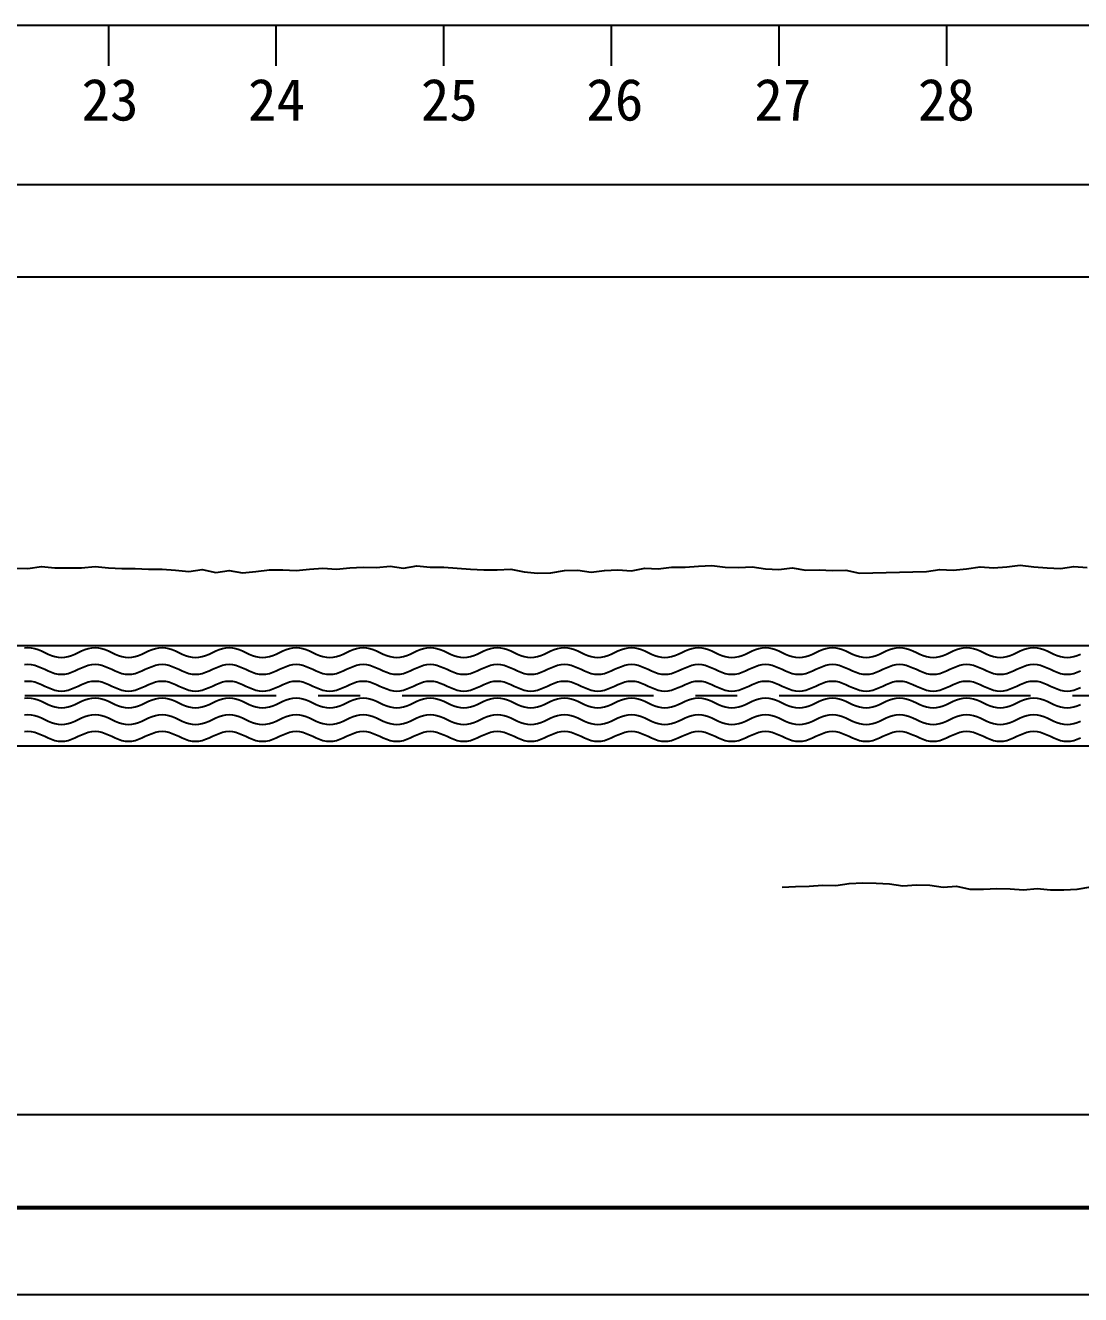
# Model space of a CAD drawing. Header units: millimetres. Extents: x -37 to 615, y -7153 to 23.
# Drawn here: x 308.8 to 371.8, y -6051.3 to -5975.6 of the extents above; entities that cross this region are included whole.
import ezdxf

# ---------------------------------------------------------------- set-up
doc = ezdxf.new("R2010")
doc.units = ezdxf.units.MM
doc.linetypes.add('CENTER2', pattern=[1.125, 0.75, -0.125, 0.125, -0.125])
doc.styles.get("Standard").update_dxf_attribs({"font": ''})
doc.styles.get('Standard').set_extended_font_data('SimSun')

# ---------------------------------------------------------------- blocks, each defined once
blk = doc.blocks.new('chi')
at = {"color": 0}
for p, q in [((1187.4087, -3078.7998), (1147.4087, -3078.7998)), ((1170.4087, -3079.0412), (1170.4087, -3078.7998)), ((1171.4087, -3079.0412), (1171.4087, -3078.7998)), ((1172.4087, -3079.0412), (1172.4087, -3078.7998)), ((1173.4087, -3079.0412), (1173.4087, -3078.7998)), ((1174.4087, -3079.0412), (1174.4087, -3078.7998)), ((1175.4087, -3079.0412), (1175.4087, -3078.7998))]:
    blk.add_line(p, q, dxfattribs=at)
for s, p in [('23', (1170.2468, -3079.3678)), ('24', (1171.2397, -3079.3678)), ('25', (1172.2714, -3079.3678)), ('26', (1173.2582, -3079.3678)), ('27', (1174.2613, -3079.3678)), ('28', (1175.2364, -3079.3678))]:
    blk.add_text(s, height=0.25).set_placement(p)

msp = doc.modelspace()

# ---------------------------------------------------------------- linework, layer by layer
at = {"color": 0}
for p, q in [((83.815, -5985.074), (483.815, -5985.074)), ((83.815, -6012.574), (483.815, -6012.574)), ((83.815, -6018.574), (483.815, -6018.574)), ((83.815, -6040.574), (483.815, -6040.574)), ((83.815, -6046.074), (483.815, -6046.074)), ((83.815, -6046.19), (483.815, -6046.19)), ((83.815, -6051.324), (483.815, -6051.324))]:
    msp.add_line(p, q, dxfattribs=at)
msp.add_line((83.815, -5990.574), (483.815, -5990.574))
at = {"color": 1, "linetype": 'CENTER2', "ltscale": 20}
msp.add_line((83.815, -6015.574), (483.815, -6015.574), dxfattribs=at)
at = {"color": 7}
for points in [[(308.2, -6007.967), (309, -6007.994), (309.8, -6007.863), (310.6, -6007.95), (311.4, -6007.951), (312.2, -6007.952), (313, -6007.864), (313.8, -6007.945), (314.6, -6007.992), (315.4, -6007.987), (316.2, -6008.03), (317, -6008.03), (317.8, -6008.08), (318.6, -6008.164), (319.4, -6008.035), (320.2, -6008.223), (321, -6008.109), (321.8, -6008.242), (322.6, -6008.173), (323.4, -6008.06), (324.2, -6008.066), (325, -6008.102), (325.8, -6008.025), (326.6, -6007.972), (327.4, -6008.03), (328.2, -6007.94), (329, -6007.907), (329.8, -6007.917), (330.6, -6007.844), (331.4, -6007.965), (332.2, -6007.82), (333, -6007.904), (333.8, -6007.898), (334.6, -6007.966), (335.4, -6008.027), (336.2, -6008.061), (337, -6008.061), (337.8, -6008.022), (338.6, -6008.187), (339.4, -6008.257), (340.2, -6008.25), (341, -6008.103), (341.8, -6008.076), (342.6, -6008.211), (343.4, -6008.108), (344.2, -6008.06), (345, -6008.117), (345.8, -6007.956), (346.6, -6008.002), (347.4, -6007.903), (348.2, -6007.912), (349, -6007.842), (349.8, -6007.8), (350.6, -6007.902), (351.4, -6007.931), (352.2, -6007.883), (353, -6008.008), (353.8, -6008.039), (354.6, -6007.949), (355.4, -6008.083), (356.2, -6008.063), (357, -6008.109), (357.8, -6008.08), (358.6, -6008.254), (359.4, -6008.244), (360.2, -6008.229), (361, -6008.198), (361.8, -6008.181), (362.6, -6008.156), (363.4, -6008.045), (364.2, -6008.08), (365, -6008.006), (365.8, -6007.885), (366.6, -6007.952), (367.4, -6007.882), (368.2, -6007.79), (369, -6007.894), (369.8, -6007.945), (370.6, -6007.992), (371.4, -6007.875), (372.2, -6007.92)], [(308.8, -6012.715), (309, -6012.7), (309.2, -6012.715), (309.4, -6012.757), (309.6, -6012.824), (309.8, -6012.907), (310, -6013), (310.2, -6013.093), (310.4, -6013.176), (310.6, -6013.243), (310.8, -6013.285), (311, -6013.3), (311.2, -6013.285), (311.4, -6013.243), (311.6, -6013.176), (311.8, -6013.093), (312, -6013), (312.2, -6012.907), (312.4, -6012.824), (312.6, -6012.757), (312.8, -6012.715), (313, -6012.7), (313.2, -6012.715), (313.4, -6012.757), (313.6, -6012.824), (313.8, -6012.907), (314, -6013), (314.2, -6013.093), (314.4, -6013.176), (314.6, -6013.243), (314.8, -6013.285), (315, -6013.3), (315.2, -6013.285), (315.4, -6013.243), (315.6, -6013.176), (315.8, -6013.093), (316, -6013), (316.2, -6012.907), (316.4, -6012.824), (316.6, -6012.757), (316.8, -6012.715), (317, -6012.7), (317.2, -6012.715), (317.4, -6012.757), (317.6, -6012.824), (317.8, -6012.907), (318, -6013), (318.2, -6013.093), (318.4, -6013.176), (318.6, -6013.243), (318.8, -6013.285), (319, -6013.3), (319.2, -6013.285), (319.4, -6013.243), (319.6, -6013.176), (319.8, -6013.093), (320, -6013), (320.2, -6012.907), (320.4, -6012.824), (320.6, -6012.757), (320.8, -6012.715), (321, -6012.7), (321.2, -6012.715), (321.4, -6012.757), (321.6, -6012.824), (321.8, -6012.907), (322, -6013), (322.2, -6013.093), (322.4, -6013.176), (322.6, -6013.243), (322.8, -6013.285), (323, -6013.3), (323.2, -6013.285), (323.4, -6013.243), (323.6, -6013.176), (323.8, -6013.093), (324, -6013), (324.2, -6012.907), (324.4, -6012.824), (324.6, -6012.757), (324.8, -6012.715), (325, -6012.7), (325.2, -6012.715), (325.4, -6012.757), (325.6, -6012.824), (325.8, -6012.907), (326, -6013), (326.2, -6013.093), (326.4, -6013.176), (326.6, -6013.243), (326.8, -6013.285), (327, -6013.3), (327.2, -6013.285), (327.4, -6013.243), (327.6, -6013.176), (327.8, -6013.093), (328, -6013), (328.2, -6012.907), (328.4, -6012.824), (328.6, -6012.757), (328.8, -6012.715), (329, -6012.7), (329.2, -6012.715), (329.4, -6012.757), (329.6, -6012.824), (329.8, -6012.907), (330, -6013), (330.2, -6013.093), (330.4, -6013.176), (330.6, -6013.243), (330.8, -6013.285), (331, -6013.3), (331.2, -6013.285), (331.4, -6013.243), (331.6, -6013.176), (331.8, -6013.093), (332, -6013), (332.2, -6012.907), (332.4, -6012.824), (332.6, -6012.757), (332.8, -6012.715), (333, -6012.7), (333.2, -6012.715), (333.4, -6012.757), (333.6, -6012.824), (333.8, -6012.907), (334, -6013), (334.2, -6013.093), (334.4, -6013.176), (334.6, -6013.243), (334.8, -6013.285), (335, -6013.3), (335.2, -6013.285), (335.4, -6013.243), (335.6, -6013.176), (335.8, -6013.093), (336, -6013), (336.2, -6012.907), (336.4, -6012.824), (336.6, -6012.757), (336.8, -6012.715), (337, -6012.7), (337.2, -6012.715), (337.4, -6012.757), (337.6, -6012.824), (337.8, -6012.907), (338, -6013), (338.2, -6013.093), (338.4, -6013.176), (338.6, -6013.243), (338.8, -6013.285), (339, -6013.3), (339.2, -6013.285), (339.4, -6013.243), (339.6, -6013.176), (339.8, -6013.093), (340, -6013), (340.2, -6012.907), (340.4, -6012.824), (340.6, -6012.757), (340.8, -6012.715), (341, -6012.7), (341.2, -6012.715), (341.4, -6012.757), (341.6, -6012.824), (341.8, -6012.907), (342, -6013), (342.2, -6013.093), (342.4, -6013.176), (342.6, -6013.243), (342.8, -6013.285), (343, -6013.3), (343.2, -6013.285), (343.4, -6013.243), (343.6, -6013.176), (343.8, -6013.093), (344, -6013), (344.2, -6012.907), (344.4, -6012.824), (344.6, -6012.757), (344.8, -6012.715), (345, -6012.7), (345.2, -6012.715), (345.4, -6012.757), (345.6, -6012.824), (345.8, -6012.907), (346, -6013), (346.2, -6013.093), (346.4, -6013.176), (346.6, -6013.243), (346.8, -6013.285), (347, -6013.3), (347.2, -6013.285), (347.4, -6013.243), (347.6, -6013.176), (347.8, -6013.093), (348, -6013), (348.2, -6012.907), (348.4, -6012.824), (348.6, -6012.757), (348.8, -6012.715), (349, -6012.7), (349.2, -6012.715), (349.4, -6012.757), (349.6, -6012.824), (349.8, -6012.907), (350, -6013), (350.2, -6013.093), (350.4, -6013.176), (350.6, -6013.243), (350.8, -6013.285), (351, -6013.3), (351.2, -6013.285), (351.4, -6013.243), (351.6, -6013.176), (351.8, -6013.093), (352, -6013), (352.2, -6012.907), (352.4, -6012.824), (352.6, -6012.757), (352.8, -6012.715), (353, -6012.7), (353.2, -6012.715), (353.4, -6012.757), (353.6, -6012.824), (353.8, -6012.907), (354, -6013), (354.2, -6013.093), (354.4, -6013.176), (354.6, -6013.243), (354.8, -6013.285), (355, -6013.3), (355.2, -6013.285), (355.4, -6013.243), (355.6, -6013.176), (355.8, -6013.093), (356, -6013), (356.2, -6012.907), (356.4, -6012.824), (356.6, -6012.757), (356.8, -6012.715), (357, -6012.7), (357.2, -6012.715), (357.4, -6012.757), (357.6, -6012.824), (357.8, -6012.907), (358, -6013), (358.2, -6013.093), (358.4, -6013.176), (358.6, -6013.243), (358.8, -6013.285), (359, -6013.3), (359.2, -6013.285), (359.4, -6013.243), (359.6, -6013.176), (359.8, -6013.093), (360, -6013), (360.2, -6012.907), (360.4, -6012.824), (360.6, -6012.757), (360.8, -6012.715), (361, -6012.7), (361.2, -6012.715), (361.4, -6012.757), (361.6, -6012.824), (361.8, -6012.907), (362, -6013), (362.2, -6013.093), (362.4, -6013.176), (362.6, -6013.243), (362.8, -6013.285), (363, -6013.3), (363.2, -6013.285), (363.4, -6013.243), (363.6, -6013.176), (363.8, -6013.093), (364, -6013), (364.2, -6012.907), (364.4, -6012.824), (364.6, -6012.757), (364.8, -6012.715), (365, -6012.7), (365.2, -6012.715), (365.4, -6012.757), (365.6, -6012.824), (365.8, -6012.907), (366, -6013), (366.2, -6013.093), (366.4, -6013.176), (366.6, -6013.243), (366.8, -6013.285), (367, -6013.3), (367.2, -6013.285), (367.4, -6013.243), (367.6, -6013.176), (367.8, -6013.093), (368, -6013), (368.2, -6012.907), (368.4, -6012.824), (368.6, -6012.757), (368.8, -6012.715), (369, -6012.7), (369.2, -6012.715), (369.4, -6012.757), (369.6, -6012.824), (369.8, -6012.907), (370, -6013), (370.2, -6013.093), (370.4, -6013.176), (370.6, -6013.243), (370.8, -6013.285), (371, -6013.3), (371.2, -6013.285), (371.4, -6013.243), (371.6, -6013.176), (371.8, -6013.093)], [(308.8, -6013.715), (309, -6013.7), (309.2, -6013.715), (309.4, -6013.757), (309.6, -6013.824), (309.8, -6013.907), (310, -6014), (310.2, -6014.093), (310.4, -6014.176), (310.6, -6014.243), (310.8, -6014.285), (311, -6014.3), (311.2, -6014.285), (311.4, -6014.243), (311.6, -6014.176), (311.8, -6014.093), (312, -6014), (312.2, -6013.907), (312.4, -6013.824), (312.6, -6013.757), (312.8, -6013.715), (313, -6013.7), (313.2, -6013.715), (313.4, -6013.757), (313.6, -6013.824), (313.8, -6013.907), (314, -6014), (314.2, -6014.093), (314.4, -6014.176), (314.6, -6014.243), (314.8, -6014.285), (315, -6014.3), (315.2, -6014.285), (315.4, -6014.243), (315.6, -6014.176), (315.8, -6014.093), (316, -6014), (316.2, -6013.907), (316.4, -6013.824), (316.6, -6013.757), (316.8, -6013.715), (317, -6013.7), (317.2, -6013.715), (317.4, -6013.757), (317.6, -6013.824), (317.8, -6013.907), (318, -6014), (318.2, -6014.093), (318.4, -6014.176), (318.6, -6014.243), (318.8, -6014.285), (319, -6014.3), (319.2, -6014.285), (319.4, -6014.243), (319.6, -6014.176), (319.8, -6014.093), (320, -6014), (320.2, -6013.907), (320.4, -6013.824), (320.6, -6013.757), (320.8, -6013.715), (321, -6013.7), (321.2, -6013.715), (321.4, -6013.757), (321.6, -6013.824), (321.8, -6013.907), (322, -6014), (322.2, -6014.093), (322.4, -6014.176), (322.6, -6014.243), (322.8, -6014.285), (323, -6014.3), (323.2, -6014.285), (323.4, -6014.243), (323.6, -6014.176), (323.8, -6014.093), (324, -6014), (324.2, -6013.907), (324.4, -6013.824), (324.6, -6013.757), (324.8, -6013.715), (325, -6013.7), (325.2, -6013.715), (325.4, -6013.757), (325.6, -6013.824), (325.8, -6013.907), (326, -6014), (326.2, -6014.093), (326.4, -6014.176), (326.6, -6014.243), (326.8, -6014.285), (327, -6014.3), (327.2, -6014.285), (327.4, -6014.243), (327.6, -6014.176), (327.8, -6014.093), (328, -6014), (328.2, -6013.907), (328.4, -6013.824), (328.6, -6013.757), (328.8, -6013.715), (329, -6013.7), (329.2, -6013.715), (329.4, -6013.757), (329.6, -6013.824), (329.8, -6013.907), (330, -6014), (330.2, -6014.093), (330.4, -6014.176), (330.6, -6014.243), (330.8, -6014.285), (331, -6014.3), (331.2, -6014.285), (331.4, -6014.243), (331.6, -6014.176), (331.8, -6014.093), (332, -6014), (332.2, -6013.907), (332.4, -6013.824), (332.6, -6013.757), (332.8, -6013.715), (333, -6013.7), (333.2, -6013.715), (333.4, -6013.757), (333.6, -6013.824), (333.8, -6013.907), (334, -6014), (334.2, -6014.093), (334.4, -6014.176), (334.6, -6014.243), (334.8, -6014.285), (335, -6014.3), (335.2, -6014.285), (335.4, -6014.243), (335.6, -6014.176), (335.8, -6014.093), (336, -6014), (336.2, -6013.907), (336.4, -6013.824), (336.6, -6013.757), (336.8, -6013.715), (337, -6013.7), (337.2, -6013.715), (337.4, -6013.757), (337.6, -6013.824), (337.8, -6013.907), (338, -6014), (338.2, -6014.093), (338.4, -6014.176), (338.6, -6014.243), (338.8, -6014.285), (339, -6014.3), (339.2, -6014.285), (339.4, -6014.243), (339.6, -6014.176), (339.8, -6014.093), (340, -6014), (340.2, -6013.907), (340.4, -6013.824), (340.6, -6013.757), (340.8, -6013.715), (341, -6013.7), (341.2, -6013.715), (341.4, -6013.757), (341.6, -6013.824), (341.8, -6013.907), (342, -6014), (342.2, -6014.093), (342.4, -6014.176), (342.6, -6014.243), (342.8, -6014.285), (343, -6014.3), (343.2, -6014.285), (343.4, -6014.243), (343.6, -6014.176), (343.8, -6014.093), (344, -6014), (344.2, -6013.907), (344.4, -6013.824), (344.6, -6013.757), (344.8, -6013.715), (345, -6013.7), (345.2, -6013.715), (345.4, -6013.757), (345.6, -6013.824), (345.8, -6013.907), (346, -6014), (346.2, -6014.093), (346.4, -6014.176), (346.6, -6014.243), (346.8, -6014.285), (347, -6014.3), (347.2, -6014.285), (347.4, -6014.243), (347.6, -6014.176), (347.8, -6014.093), (348, -6014), (348.2, -6013.907), (348.4, -6013.824), (348.6, -6013.757), (348.8, -6013.715), (349, -6013.7), (349.2, -6013.715), (349.4, -6013.757), (349.6, -6013.824), (349.8, -6013.907), (350, -6014), (350.2, -6014.093), (350.4, -6014.176), (350.6, -6014.243), (350.8, -6014.285), (351, -6014.3), (351.2, -6014.285), (351.4, -6014.243), (351.6, -6014.176), (351.8, -6014.093), (352, -6014), (352.2, -6013.907), (352.4, -6013.824), (352.6, -6013.757), (352.8, -6013.715), (353, -6013.7), (353.2, -6013.715), (353.4, -6013.757), (353.6, -6013.824), (353.8, -6013.907), (354, -6014), (354.2, -6014.093), (354.4, -6014.176), (354.6, -6014.243), (354.8, -6014.285), (355, -6014.3), (355.2, -6014.285), (355.4, -6014.243), (355.6, -6014.176), (355.8, -6014.093), (356, -6014), (356.2, -6013.907), (356.4, -6013.824), (356.6, -6013.757), (356.8, -6013.715), (357, -6013.7), (357.2, -6013.715), (357.4, -6013.757), (357.6, -6013.824), (357.8, -6013.907), (358, -6014), (358.2, -6014.093), (358.4, -6014.176), (358.6, -6014.243), (358.8, -6014.285), (359, -6014.3), (359.2, -6014.285), (359.4, -6014.243), (359.6, -6014.176), (359.8, -6014.093), (360, -6014), (360.2, -6013.907), (360.4, -6013.824), (360.6, -6013.757), (360.8, -6013.715), (361, -6013.7), (361.2, -6013.715), (361.4, -6013.757), (361.6, -6013.824), (361.8, -6013.907), (362, -6014), (362.2, -6014.093), (362.4, -6014.176), (362.6, -6014.243), (362.8, -6014.285), (363, -6014.3), (363.2, -6014.285), (363.4, -6014.243), (363.6, -6014.176), (363.8, -6014.093), (364, -6014), (364.2, -6013.907), (364.4, -6013.824), (364.6, -6013.757), (364.8, -6013.715), (365, -6013.7), (365.2, -6013.715), (365.4, -6013.757), (365.6, -6013.824), (365.8, -6013.907), (366, -6014), (366.2, -6014.093), (366.4, -6014.176), (366.6, -6014.243), (366.8, -6014.285), (367, -6014.3), (367.2, -6014.285), (367.4, -6014.243), (367.6, -6014.176), (367.8, -6014.093), (368, -6014), (368.2, -6013.907), (368.4, -6013.824), (368.6, -6013.757), (368.8, -6013.715), (369, -6013.7), (369.2, -6013.715), (369.4, -6013.757), (369.6, -6013.824), (369.8, -6013.907), (370, -6014), (370.2, -6014.093), (370.4, -6014.176), (370.6, -6014.243), (370.8, -6014.285), (371, -6014.3), (371.2, -6014.285), (371.4, -6014.243), (371.6, -6014.176), (371.8, -6014.093)], [(308.8, -6014.715), (309, -6014.7), (309.2, -6014.715), (309.4, -6014.757), (309.6, -6014.824), (309.8, -6014.907), (310, -6015), (310.2, -6015.093), (310.4, -6015.176), (310.6, -6015.243), (310.8, -6015.285), (311, -6015.3), (311.2, -6015.285), (311.4, -6015.243), (311.6, -6015.176), (311.8, -6015.093), (312, -6015), (312.2, -6014.907), (312.4, -6014.824), (312.6, -6014.757), (312.8, -6014.715), (313, -6014.7), (313.2, -6014.715), (313.4, -6014.757), (313.6, -6014.824), (313.8, -6014.907), (314, -6015), (314.2, -6015.093), (314.4, -6015.176), (314.6, -6015.243), (314.8, -6015.285), (315, -6015.3), (315.2, -6015.285), (315.4, -6015.243), (315.6, -6015.176), (315.8, -6015.093), (316, -6015), (316.2, -6014.907), (316.4, -6014.824), (316.6, -6014.757), (316.8, -6014.715), (317, -6014.7), (317.2, -6014.715), (317.4, -6014.757), (317.6, -6014.824), (317.8, -6014.907), (318, -6015), (318.2, -6015.093), (318.4, -6015.176), (318.6, -6015.243), (318.8, -6015.285), (319, -6015.3), (319.2, -6015.285), (319.4, -6015.243), (319.6, -6015.176), (319.8, -6015.093), (320, -6015), (320.2, -6014.907), (320.4, -6014.824), (320.6, -6014.757), (320.8, -6014.715), (321, -6014.7), (321.2, -6014.715), (321.4, -6014.757), (321.6, -6014.824), (321.8, -6014.907), (322, -6015), (322.2, -6015.093), (322.4, -6015.176), (322.6, -6015.243), (322.8, -6015.285), (323, -6015.3), (323.2, -6015.285), (323.4, -6015.243), (323.6, -6015.176), (323.8, -6015.093), (324, -6015), (324.2, -6014.907), (324.4, -6014.824), (324.6, -6014.757), (324.8, -6014.715), (325, -6014.7), (325.2, -6014.715), (325.4, -6014.757), (325.6, -6014.824), (325.8, -6014.907), (326, -6015), (326.2, -6015.093), (326.4, -6015.176), (326.6, -6015.243), (326.8, -6015.285), (327, -6015.3), (327.2, -6015.285), (327.4, -6015.243), (327.6, -6015.176), (327.8, -6015.093), (328, -6015), (328.2, -6014.907), (328.4, -6014.824), (328.6, -6014.757), (328.8, -6014.715), (329, -6014.7), (329.2, -6014.715), (329.4, -6014.757), (329.6, -6014.824), (329.8, -6014.907), (330, -6015), (330.2, -6015.093), (330.4, -6015.176), (330.6, -6015.243), (330.8, -6015.285), (331, -6015.3), (331.2, -6015.285), (331.4, -6015.243), (331.6, -6015.176), (331.8, -6015.093), (332, -6015), (332.2, -6014.907), (332.4, -6014.824), (332.6, -6014.757), (332.8, -6014.715), (333, -6014.7), (333.2, -6014.715), (333.4, -6014.757), (333.6, -6014.824), (333.8, -6014.907), (334, -6015), (334.2, -6015.093), (334.4, -6015.176), (334.6, -6015.243), (334.8, -6015.285), (335, -6015.3), (335.2, -6015.285), (335.4, -6015.243), (335.6, -6015.176), (335.8, -6015.093), (336, -6015), (336.2, -6014.907), (336.4, -6014.824), (336.6, -6014.757), (336.8, -6014.715), (337, -6014.7), (337.2, -6014.715), (337.4, -6014.757), (337.6, -6014.824), (337.8, -6014.907), (338, -6015), (338.2, -6015.093), (338.4, -6015.176), (338.6, -6015.243), (338.8, -6015.285), (339, -6015.3), (339.2, -6015.285), (339.4, -6015.243), (339.6, -6015.176), (339.8, -6015.093), (340, -6015), (340.2, -6014.907), (340.4, -6014.824), (340.6, -6014.757), (340.8, -6014.715), (341, -6014.7), (341.2, -6014.715), (341.4, -6014.757), (341.6, -6014.824), (341.8, -6014.907), (342, -6015), (342.2, -6015.093), (342.4, -6015.176), (342.6, -6015.243), (342.8, -6015.285), (343, -6015.3), (343.2, -6015.285), (343.4, -6015.243), (343.6, -6015.176), (343.8, -6015.093), (344, -6015), (344.2, -6014.907), (344.4, -6014.824), (344.6, -6014.757), (344.8, -6014.715), (345, -6014.7), (345.2, -6014.715), (345.4, -6014.757), (345.6, -6014.824), (345.8, -6014.907), (346, -6015), (346.2, -6015.093), (346.4, -6015.176), (346.6, -6015.243), (346.8, -6015.285), (347, -6015.3), (347.2, -6015.285), (347.4, -6015.243), (347.6, -6015.176), (347.8, -6015.093), (348, -6015), (348.2, -6014.907), (348.4, -6014.824), (348.6, -6014.757), (348.8, -6014.715), (349, -6014.7), (349.2, -6014.715), (349.4, -6014.757), (349.6, -6014.824), (349.8, -6014.907), (350, -6015), (350.2, -6015.093), (350.4, -6015.176), (350.6, -6015.243), (350.8, -6015.285), (351, -6015.3), (351.2, -6015.285), (351.4, -6015.243), (351.6, -6015.176), (351.8, -6015.093), (352, -6015), (352.2, -6014.907), (352.4, -6014.824), (352.6, -6014.757), (352.8, -6014.715), (353, -6014.7), (353.2, -6014.715), (353.4, -6014.757), (353.6, -6014.824), (353.8, -6014.907), (354, -6015), (354.2, -6015.093), (354.4, -6015.176), (354.6, -6015.243), (354.8, -6015.285), (355, -6015.3), (355.2, -6015.285), (355.4, -6015.243), (355.6, -6015.176), (355.8, -6015.093), (356, -6015), (356.2, -6014.907), (356.4, -6014.824), (356.6, -6014.757), (356.8, -6014.715), (357, -6014.7), (357.2, -6014.715), (357.4, -6014.757), (357.6, -6014.824), (357.8, -6014.907), (358, -6015), (358.2, -6015.093), (358.4, -6015.176), (358.6, -6015.243), (358.8, -6015.285), (359, -6015.3), (359.2, -6015.285), (359.4, -6015.243), (359.6, -6015.176), (359.8, -6015.093), (360, -6015), (360.2, -6014.907), (360.4, -6014.824), (360.6, -6014.757), (360.8, -6014.715), (361, -6014.7), (361.2, -6014.715), (361.4, -6014.757), (361.6, -6014.824), (361.8, -6014.907), (362, -6015), (362.2, -6015.093), (362.4, -6015.176), (362.6, -6015.243), (362.8, -6015.285), (363, -6015.3), (363.2, -6015.285), (363.4, -6015.243), (363.6, -6015.176), (363.8, -6015.093), (364, -6015), (364.2, -6014.907), (364.4, -6014.824), (364.6, -6014.757), (364.8, -6014.715), (365, -6014.7), (365.2, -6014.715), (365.4, -6014.757), (365.6, -6014.824), (365.8, -6014.907), (366, -6015), (366.2, -6015.093), (366.4, -6015.176), (366.6, -6015.243), (366.8, -6015.285), (367, -6015.3), (367.2, -6015.285), (367.4, -6015.243), (367.6, -6015.176), (367.8, -6015.093), (368, -6015), (368.2, -6014.907), (368.4, -6014.824), (368.6, -6014.757), (368.8, -6014.715), (369, -6014.7), (369.2, -6014.715), (369.4, -6014.757), (369.6, -6014.824), (369.8, -6014.907), (370, -6015), (370.2, -6015.093), (370.4, -6015.176), (370.6, -6015.243), (370.8, -6015.285), (371, -6015.3), (371.2, -6015.285), (371.4, -6015.243), (371.6, -6015.176), (371.8, -6015.093)], [(308.8, -6015.715), (309, -6015.7), (309.2, -6015.715), (309.4, -6015.757), (309.6, -6015.824), (309.8, -6015.907), (310, -6016), (310.2, -6016.093), (310.4, -6016.176), (310.6, -6016.243), (310.8, -6016.285), (311, -6016.3), (311.2, -6016.285), (311.4, -6016.243), (311.6, -6016.176), (311.8, -6016.093), (312, -6016), (312.2, -6015.907), (312.4, -6015.824), (312.6, -6015.757), (312.8, -6015.715), (313, -6015.7), (313.2, -6015.715), (313.4, -6015.757), (313.6, -6015.824), (313.8, -6015.907), (314, -6016), (314.2, -6016.093), (314.4, -6016.176), (314.6, -6016.243), (314.8, -6016.285), (315, -6016.3), (315.2, -6016.285), (315.4, -6016.243), (315.6, -6016.176), (315.8, -6016.093), (316, -6016), (316.2, -6015.907), (316.4, -6015.824), (316.6, -6015.757), (316.8, -6015.715), (317, -6015.7), (317.2, -6015.715), (317.4, -6015.757), (317.6, -6015.824), (317.8, -6015.907), (318, -6016), (318.2, -6016.093), (318.4, -6016.176), (318.6, -6016.243), (318.8, -6016.285), (319, -6016.3), (319.2, -6016.285), (319.4, -6016.243), (319.6, -6016.176), (319.8, -6016.093), (320, -6016), (320.2, -6015.907), (320.4, -6015.824), (320.6, -6015.757), (320.8, -6015.715), (321, -6015.7), (321.2, -6015.715), (321.4, -6015.757), (321.6, -6015.824), (321.8, -6015.907), (322, -6016), (322.2, -6016.093), (322.4, -6016.176), (322.6, -6016.243), (322.8, -6016.285), (323, -6016.3), (323.2, -6016.285), (323.4, -6016.243), (323.6, -6016.176), (323.8, -6016.093), (324, -6016), (324.2, -6015.907), (324.4, -6015.824), (324.6, -6015.757), (324.8, -6015.715), (325, -6015.7), (325.2, -6015.715), (325.4, -6015.757), (325.6, -6015.824), (325.8, -6015.907), (326, -6016), (326.2, -6016.093), (326.4, -6016.176), (326.6, -6016.243), (326.8, -6016.285), (327, -6016.3), (327.2, -6016.285), (327.4, -6016.243), (327.6, -6016.176), (327.8, -6016.093), (328, -6016), (328.2, -6015.907), (328.4, -6015.824), (328.6, -6015.757), (328.8, -6015.715), (329, -6015.7), (329.2, -6015.715), (329.4, -6015.757), (329.6, -6015.824), (329.8, -6015.907), (330, -6016), (330.2, -6016.093), (330.4, -6016.176), (330.6, -6016.243), (330.8, -6016.285), (331, -6016.3), (331.2, -6016.285), (331.4, -6016.243), (331.6, -6016.176), (331.8, -6016.093), (332, -6016), (332.2, -6015.907), (332.4, -6015.824), (332.6, -6015.757), (332.8, -6015.715), (333, -6015.7), (333.2, -6015.715), (333.4, -6015.757), (333.6, -6015.824), (333.8, -6015.907), (334, -6016), (334.2, -6016.093), (334.4, -6016.176), (334.6, -6016.243), (334.8, -6016.285), (335, -6016.3), (335.2, -6016.285), (335.4, -6016.243), (335.6, -6016.176), (335.8, -6016.093), (336, -6016), (336.2, -6015.907), (336.4, -6015.824), (336.6, -6015.757), (336.8, -6015.715), (337, -6015.7), (337.2, -6015.715), (337.4, -6015.757), (337.6, -6015.824), (337.8, -6015.907), (338, -6016), (338.2, -6016.093), (338.4, -6016.176), (338.6, -6016.243), (338.8, -6016.285), (339, -6016.3), (339.2, -6016.285), (339.4, -6016.243), (339.6, -6016.176), (339.8, -6016.093), (340, -6016), (340.2, -6015.907), (340.4, -6015.824), (340.6, -6015.757), (340.8, -6015.715), (341, -6015.7), (341.2, -6015.715), (341.4, -6015.757), (341.6, -6015.824), (341.8, -6015.907), (342, -6016), (342.2, -6016.093), (342.4, -6016.176), (342.6, -6016.243), (342.8, -6016.285), (343, -6016.3), (343.2, -6016.285), (343.4, -6016.243), (343.6, -6016.176), (343.8, -6016.093), (344, -6016), (344.2, -6015.907), (344.4, -6015.824), (344.6, -6015.757), (344.8, -6015.715), (345, -6015.7), (345.2, -6015.715), (345.4, -6015.757), (345.6, -6015.824), (345.8, -6015.907), (346, -6016), (346.2, -6016.093), (346.4, -6016.176), (346.6, -6016.243), (346.8, -6016.285), (347, -6016.3), (347.2, -6016.285), (347.4, -6016.243), (347.6, -6016.176), (347.8, -6016.093), (348, -6016), (348.2, -6015.907), (348.4, -6015.824), (348.6, -6015.757), (348.8, -6015.715), (349, -6015.7), (349.2, -6015.715), (349.4, -6015.757), (349.6, -6015.824), (349.8, -6015.907), (350, -6016), (350.2, -6016.093), (350.4, -6016.176), (350.6, -6016.243), (350.8, -6016.285), (351, -6016.3), (351.2, -6016.285), (351.4, -6016.243), (351.6, -6016.176), (351.8, -6016.093), (352, -6016), (352.2, -6015.907), (352.4, -6015.824), (352.6, -6015.757), (352.8, -6015.715), (353, -6015.7), (353.2, -6015.715), (353.4, -6015.757), (353.6, -6015.824), (353.8, -6015.907), (354, -6016), (354.2, -6016.093), (354.4, -6016.176), (354.6, -6016.243), (354.8, -6016.285), (355, -6016.3), (355.2, -6016.285), (355.4, -6016.243), (355.6, -6016.176), (355.8, -6016.093), (356, -6016), (356.2, -6015.907), (356.4, -6015.824), (356.6, -6015.757), (356.8, -6015.715), (357, -6015.7), (357.2, -6015.715), (357.4, -6015.757), (357.6, -6015.824), (357.8, -6015.907), (358, -6016), (358.2, -6016.093), (358.4, -6016.176), (358.6, -6016.243), (358.8, -6016.285), (359, -6016.3), (359.2, -6016.285), (359.4, -6016.243), (359.6, -6016.176), (359.8, -6016.093), (360, -6016), (360.2, -6015.907), (360.4, -6015.824), (360.6, -6015.757), (360.8, -6015.715), (361, -6015.7), (361.2, -6015.715), (361.4, -6015.757), (361.6, -6015.824), (361.8, -6015.907), (362, -6016), (362.2, -6016.093), (362.4, -6016.176), (362.6, -6016.243), (362.8, -6016.285), (363, -6016.3), (363.2, -6016.285), (363.4, -6016.243), (363.6, -6016.176), (363.8, -6016.093), (364, -6016), (364.2, -6015.907), (364.4, -6015.824), (364.6, -6015.757), (364.8, -6015.715), (365, -6015.7), (365.2, -6015.715), (365.4, -6015.757), (365.6, -6015.824), (365.8, -6015.907), (366, -6016), (366.2, -6016.093), (366.4, -6016.176), (366.6, -6016.243), (366.8, -6016.285), (367, -6016.3), (367.2, -6016.285), (367.4, -6016.243), (367.6, -6016.176), (367.8, -6016.093), (368, -6016), (368.2, -6015.907), (368.4, -6015.824), (368.6, -6015.757), (368.8, -6015.715), (369, -6015.7), (369.2, -6015.715), (369.4, -6015.757), (369.6, -6015.824), (369.8, -6015.907), (370, -6016), (370.2, -6016.093), (370.4, -6016.176), (370.6, -6016.243), (370.8, -6016.285), (371, -6016.3), (371.2, -6016.285), (371.4, -6016.243), (371.6, -6016.176), (371.8, -6016.093)], [(308.8, -6016.715), (309, -6016.7), (309.2, -6016.715), (309.4, -6016.757), (309.6, -6016.824), (309.8, -6016.907), (310, -6017), (310.2, -6017.093), (310.4, -6017.176), (310.6, -6017.243), (310.8, -6017.285), (311, -6017.3), (311.2, -6017.285), (311.4, -6017.243), (311.6, -6017.176), (311.8, -6017.093), (312, -6017), (312.2, -6016.907), (312.4, -6016.824), (312.6, -6016.757), (312.8, -6016.715), (313, -6016.7), (313.2, -6016.715), (313.4, -6016.757), (313.6, -6016.824), (313.8, -6016.907), (314, -6017), (314.2, -6017.093), (314.4, -6017.176), (314.6, -6017.243), (314.8, -6017.285), (315, -6017.3), (315.2, -6017.285), (315.4, -6017.243), (315.6, -6017.176), (315.8, -6017.093), (316, -6017), (316.2, -6016.907), (316.4, -6016.824), (316.6, -6016.757), (316.8, -6016.715), (317, -6016.7), (317.2, -6016.715), (317.4, -6016.757), (317.6, -6016.824), (317.8, -6016.907), (318, -6017), (318.2, -6017.093), (318.4, -6017.176), (318.6, -6017.243), (318.8, -6017.285), (319, -6017.3), (319.2, -6017.285), (319.4, -6017.243), (319.6, -6017.176), (319.8, -6017.093), (320, -6017), (320.2, -6016.907), (320.4, -6016.824), (320.6, -6016.757), (320.8, -6016.715), (321, -6016.7), (321.2, -6016.715), (321.4, -6016.757), (321.6, -6016.824), (321.8, -6016.907), (322, -6017), (322.2, -6017.093), (322.4, -6017.176), (322.6, -6017.243), (322.8, -6017.285), (323, -6017.3), (323.2, -6017.285), (323.4, -6017.243), (323.6, -6017.176), (323.8, -6017.093), (324, -6017), (324.2, -6016.907), (324.4, -6016.824), (324.6, -6016.757), (324.8, -6016.715), (325, -6016.7), (325.2, -6016.715), (325.4, -6016.757), (325.6, -6016.824), (325.8, -6016.907), (326, -6017), (326.2, -6017.093), (326.4, -6017.176), (326.6, -6017.243), (326.8, -6017.285), (327, -6017.3), (327.2, -6017.285), (327.4, -6017.243), (327.6, -6017.176), (327.8, -6017.093), (328, -6017), (328.2, -6016.907), (328.4, -6016.824), (328.6, -6016.757), (328.8, -6016.715), (329, -6016.7), (329.2, -6016.715), (329.4, -6016.757), (329.6, -6016.824), (329.8, -6016.907), (330, -6017), (330.2, -6017.093), (330.4, -6017.176), (330.6, -6017.243), (330.8, -6017.285), (331, -6017.3), (331.2, -6017.285), (331.4, -6017.243), (331.6, -6017.176), (331.8, -6017.093), (332, -6017), (332.2, -6016.907), (332.4, -6016.824), (332.6, -6016.757), (332.8, -6016.715), (333, -6016.7), (333.2, -6016.715), (333.4, -6016.757), (333.6, -6016.824), (333.8, -6016.907), (334, -6017), (334.2, -6017.093), (334.4, -6017.176), (334.6, -6017.243), (334.8, -6017.285), (335, -6017.3), (335.2, -6017.285), (335.4, -6017.243), (335.6, -6017.176), (335.8, -6017.093), (336, -6017), (336.2, -6016.907), (336.4, -6016.824), (336.6, -6016.757), (336.8, -6016.715), (337, -6016.7), (337.2, -6016.715), (337.4, -6016.757), (337.6, -6016.824), (337.8, -6016.907), (338, -6017), (338.2, -6017.093), (338.4, -6017.176), (338.6, -6017.243), (338.8, -6017.285), (339, -6017.3), (339.2, -6017.285), (339.4, -6017.243), (339.6, -6017.176), (339.8, -6017.093), (340, -6017), (340.2, -6016.907), (340.4, -6016.824), (340.6, -6016.757), (340.8, -6016.715), (341, -6016.7), (341.2, -6016.715), (341.4, -6016.757), (341.6, -6016.824), (341.8, -6016.907), (342, -6017), (342.2, -6017.093), (342.4, -6017.176), (342.6, -6017.243), (342.8, -6017.285), (343, -6017.3), (343.2, -6017.285), (343.4, -6017.243), (343.6, -6017.176), (343.8, -6017.093), (344, -6017), (344.2, -6016.907), (344.4, -6016.824), (344.6, -6016.757), (344.8, -6016.715), (345, -6016.7), (345.2, -6016.715), (345.4, -6016.757), (345.6, -6016.824), (345.8, -6016.907), (346, -6017), (346.2, -6017.093), (346.4, -6017.176), (346.6, -6017.243), (346.8, -6017.285), (347, -6017.3), (347.2, -6017.285), (347.4, -6017.243), (347.6, -6017.176), (347.8, -6017.093), (348, -6017), (348.2, -6016.907), (348.4, -6016.824), (348.6, -6016.757), (348.8, -6016.715), (349, -6016.7), (349.2, -6016.715), (349.4, -6016.757), (349.6, -6016.824), (349.8, -6016.907), (350, -6017), (350.2, -6017.093), (350.4, -6017.176), (350.6, -6017.243), (350.8, -6017.285), (351, -6017.3), (351.2, -6017.285), (351.4, -6017.243), (351.6, -6017.176), (351.8, -6017.093), (352, -6017), (352.2, -6016.907), (352.4, -6016.824), (352.6, -6016.757), (352.8, -6016.715), (353, -6016.7), (353.2, -6016.715), (353.4, -6016.757), (353.6, -6016.824), (353.8, -6016.907), (354, -6017), (354.2, -6017.093), (354.4, -6017.176), (354.6, -6017.243), (354.8, -6017.285), (355, -6017.3), (355.2, -6017.285), (355.4, -6017.243), (355.6, -6017.176), (355.8, -6017.093), (356, -6017), (356.2, -6016.907), (356.4, -6016.824), (356.6, -6016.757), (356.8, -6016.715), (357, -6016.7), (357.2, -6016.715), (357.4, -6016.757), (357.6, -6016.824), (357.8, -6016.907), (358, -6017), (358.2, -6017.093), (358.4, -6017.176), (358.6, -6017.243), (358.8, -6017.285), (359, -6017.3), (359.2, -6017.285), (359.4, -6017.243), (359.6, -6017.176), (359.8, -6017.093), (360, -6017), (360.2, -6016.907), (360.4, -6016.824), (360.6, -6016.757), (360.8, -6016.715), (361, -6016.7), (361.2, -6016.715), (361.4, -6016.757), (361.6, -6016.824), (361.8, -6016.907), (362, -6017), (362.2, -6017.093), (362.4, -6017.176), (362.6, -6017.243), (362.8, -6017.285), (363, -6017.3), (363.2, -6017.285), (363.4, -6017.243), (363.6, -6017.176), (363.8, -6017.093), (364, -6017), (364.2, -6016.907), (364.4, -6016.824), (364.6, -6016.757), (364.8, -6016.715), (365, -6016.7), (365.2, -6016.715), (365.4, -6016.757), (365.6, -6016.824), (365.8, -6016.907), (366, -6017), (366.2, -6017.093), (366.4, -6017.176), (366.6, -6017.243), (366.8, -6017.285), (367, -6017.3), (367.2, -6017.285), (367.4, -6017.243), (367.6, -6017.176), (367.8, -6017.093), (368, -6017), (368.2, -6016.907), (368.4, -6016.824), (368.6, -6016.757), (368.8, -6016.715), (369, -6016.7), (369.2, -6016.715), (369.4, -6016.757), (369.6, -6016.824), (369.8, -6016.907), (370, -6017), (370.2, -6017.093), (370.4, -6017.176), (370.6, -6017.243), (370.8, -6017.285), (371, -6017.3), (371.2, -6017.285), (371.4, -6017.243), (371.6, -6017.176), (371.8, -6017.093)], [(308.8, -6017.715), (309, -6017.7), (309.2, -6017.715), (309.4, -6017.757), (309.6, -6017.824), (309.8, -6017.907), (310, -6018), (310.2, -6018.093), (310.4, -6018.176), (310.6, -6018.243), (310.8, -6018.285), (311, -6018.3), (311.2, -6018.285), (311.4, -6018.243), (311.6, -6018.176), (311.8, -6018.093), (312, -6018), (312.2, -6017.907), (312.4, -6017.824), (312.6, -6017.757), (312.8, -6017.715), (313, -6017.7), (313.2, -6017.715), (313.4, -6017.757), (313.6, -6017.824), (313.8, -6017.907), (314, -6018), (314.2, -6018.093), (314.4, -6018.176), (314.6, -6018.243), (314.8, -6018.285), (315, -6018.3), (315.2, -6018.285), (315.4, -6018.243), (315.6, -6018.176), (315.8, -6018.093), (316, -6018), (316.2, -6017.907), (316.4, -6017.824), (316.6, -6017.757), (316.8, -6017.715), (317, -6017.7), (317.2, -6017.715), (317.4, -6017.757), (317.6, -6017.824), (317.8, -6017.907), (318, -6018), (318.2, -6018.093), (318.4, -6018.176), (318.6, -6018.243), (318.8, -6018.285), (319, -6018.3), (319.2, -6018.285), (319.4, -6018.243), (319.6, -6018.176), (319.8, -6018.093), (320, -6018), (320.2, -6017.907), (320.4, -6017.824), (320.6, -6017.757), (320.8, -6017.715), (321, -6017.7), (321.2, -6017.715), (321.4, -6017.757), (321.6, -6017.824), (321.8, -6017.907), (322, -6018), (322.2, -6018.093), (322.4, -6018.176), (322.6, -6018.243), (322.8, -6018.285), (323, -6018.3), (323.2, -6018.285), (323.4, -6018.243), (323.6, -6018.176), (323.8, -6018.093), (324, -6018), (324.2, -6017.907), (324.4, -6017.824), (324.6, -6017.757), (324.8, -6017.715), (325, -6017.7), (325.2, -6017.715), (325.4, -6017.757), (325.6, -6017.824), (325.8, -6017.907), (326, -6018), (326.2, -6018.093), (326.4, -6018.176), (326.6, -6018.243), (326.8, -6018.285), (327, -6018.3), (327.2, -6018.285), (327.4, -6018.243), (327.6, -6018.176), (327.8, -6018.093), (328, -6018), (328.2, -6017.907), (328.4, -6017.824), (328.6, -6017.757), (328.8, -6017.715), (329, -6017.7), (329.2, -6017.715), (329.4, -6017.757), (329.6, -6017.824), (329.8, -6017.907), (330, -6018), (330.2, -6018.093), (330.4, -6018.176), (330.6, -6018.243), (330.8, -6018.285), (331, -6018.3), (331.2, -6018.285), (331.4, -6018.243), (331.6, -6018.176), (331.8, -6018.093), (332, -6018), (332.2, -6017.907), (332.4, -6017.824), (332.6, -6017.757), (332.8, -6017.715), (333, -6017.7), (333.2, -6017.715), (333.4, -6017.757), (333.6, -6017.824), (333.8, -6017.907), (334, -6018), (334.2, -6018.093), (334.4, -6018.176), (334.6, -6018.243), (334.8, -6018.285), (335, -6018.3), (335.2, -6018.285), (335.4, -6018.243), (335.6, -6018.176), (335.8, -6018.093), (336, -6018), (336.2, -6017.907), (336.4, -6017.824), (336.6, -6017.757), (336.8, -6017.715), (337, -6017.7), (337.2, -6017.715), (337.4, -6017.757), (337.6, -6017.824), (337.8, -6017.907), (338, -6018), (338.2, -6018.093), (338.4, -6018.176), (338.6, -6018.243), (338.8, -6018.285), (339, -6018.3), (339.2, -6018.285), (339.4, -6018.243), (339.6, -6018.176), (339.8, -6018.093), (340, -6018), (340.2, -6017.907), (340.4, -6017.824), (340.6, -6017.757), (340.8, -6017.715), (341, -6017.7), (341.2, -6017.715), (341.4, -6017.757), (341.6, -6017.824), (341.8, -6017.907), (342, -6018), (342.2, -6018.093), (342.4, -6018.176), (342.6, -6018.243), (342.8, -6018.285), (343, -6018.3), (343.2, -6018.285), (343.4, -6018.243), (343.6, -6018.176), (343.8, -6018.093), (344, -6018), (344.2, -6017.907), (344.4, -6017.824), (344.6, -6017.757), (344.8, -6017.715), (345, -6017.7), (345.2, -6017.715), (345.4, -6017.757), (345.6, -6017.824), (345.8, -6017.907), (346, -6018), (346.2, -6018.093), (346.4, -6018.176), (346.6, -6018.243), (346.8, -6018.285), (347, -6018.3), (347.2, -6018.285), (347.4, -6018.243), (347.6, -6018.176), (347.8, -6018.093), (348, -6018), (348.2, -6017.907), (348.4, -6017.824), (348.6, -6017.757), (348.8, -6017.715), (349, -6017.7), (349.2, -6017.715), (349.4, -6017.757), (349.6, -6017.824), (349.8, -6017.907), (350, -6018), (350.2, -6018.093), (350.4, -6018.176), (350.6, -6018.243), (350.8, -6018.285), (351, -6018.3), (351.2, -6018.285), (351.4, -6018.243), (351.6, -6018.176), (351.8, -6018.093), (352, -6018), (352.2, -6017.907), (352.4, -6017.824), (352.6, -6017.757), (352.8, -6017.715), (353, -6017.7), (353.2, -6017.715), (353.4, -6017.757), (353.6, -6017.824), (353.8, -6017.907), (354, -6018), (354.2, -6018.093), (354.4, -6018.176), (354.6, -6018.243), (354.8, -6018.285), (355, -6018.3), (355.2, -6018.285), (355.4, -6018.243), (355.6, -6018.176), (355.8, -6018.093), (356, -6018), (356.2, -6017.907), (356.4, -6017.824), (356.6, -6017.757), (356.8, -6017.715), (357, -6017.7), (357.2, -6017.715), (357.4, -6017.757), (357.6, -6017.824), (357.8, -6017.907), (358, -6018), (358.2, -6018.093), (358.4, -6018.176), (358.6, -6018.243), (358.8, -6018.285), (359, -6018.3), (359.2, -6018.285), (359.4, -6018.243), (359.6, -6018.176), (359.8, -6018.093), (360, -6018), (360.2, -6017.907), (360.4, -6017.824), (360.6, -6017.757), (360.8, -6017.715), (361, -6017.7), (361.2, -6017.715), (361.4, -6017.757), (361.6, -6017.824), (361.8, -6017.907), (362, -6018), (362.2, -6018.093), (362.4, -6018.176), (362.6, -6018.243), (362.8, -6018.285), (363, -6018.3), (363.2, -6018.285), (363.4, -6018.243), (363.6, -6018.176), (363.8, -6018.093), (364, -6018), (364.2, -6017.907), (364.4, -6017.824), (364.6, -6017.757), (364.8, -6017.715), (365, -6017.7), (365.2, -6017.715), (365.4, -6017.757), (365.6, -6017.824), (365.8, -6017.907), (366, -6018), (366.2, -6018.093), (366.4, -6018.176), (366.6, -6018.243), (366.8, -6018.285), (367, -6018.3), (367.2, -6018.285), (367.4, -6018.243), (367.6, -6018.176), (367.8, -6018.093), (368, -6018), (368.2, -6017.907), (368.4, -6017.824), (368.6, -6017.757), (368.8, -6017.715), (369, -6017.7), (369.2, -6017.715), (369.4, -6017.757), (369.6, -6017.824), (369.8, -6017.907), (370, -6018), (370.2, -6018.093), (370.4, -6018.176), (370.6, -6018.243), (370.8, -6018.285), (371, -6018.3), (371.2, -6018.285), (371.4, -6018.243), (371.6, -6018.176), (371.8, -6018.093)], [(354, -6027), (354.8, -6026.963), (355.6, -6026.949), (356.4, -6026.886), (357.2, -6026.899), (358, -6026.779), (358.8, -6026.746), (359.6, -6026.773), (360.4, -6026.814), (361.2, -6026.92), (362, -6026.861), (362.8, -6026.885), (363.6, -6027.004), (364.4, -6026.955), (365.2, -6027.125), (366, -6027.134), (366.8, -6027.086), (367.6, -6027.102), (368.4, -6027.173), (369.2, -6027.094), (370, -6027.162), (370.8, -6027.169), (371.6, -6027.129), (372.4, -6026.993)]]:
    msp.add_lwpolyline(points, dxfattribs=at)

# ---------------------------------------------------------------- block references
at = {"xscale": 9.999999999994273, "yscale": 9.999999999994273, "zscale": 9.999999999994273}
msp.add_blockref('chi', (-11390.272, 24812.43), dxfattribs=at)

doc.saveas('drawing.dxf')
